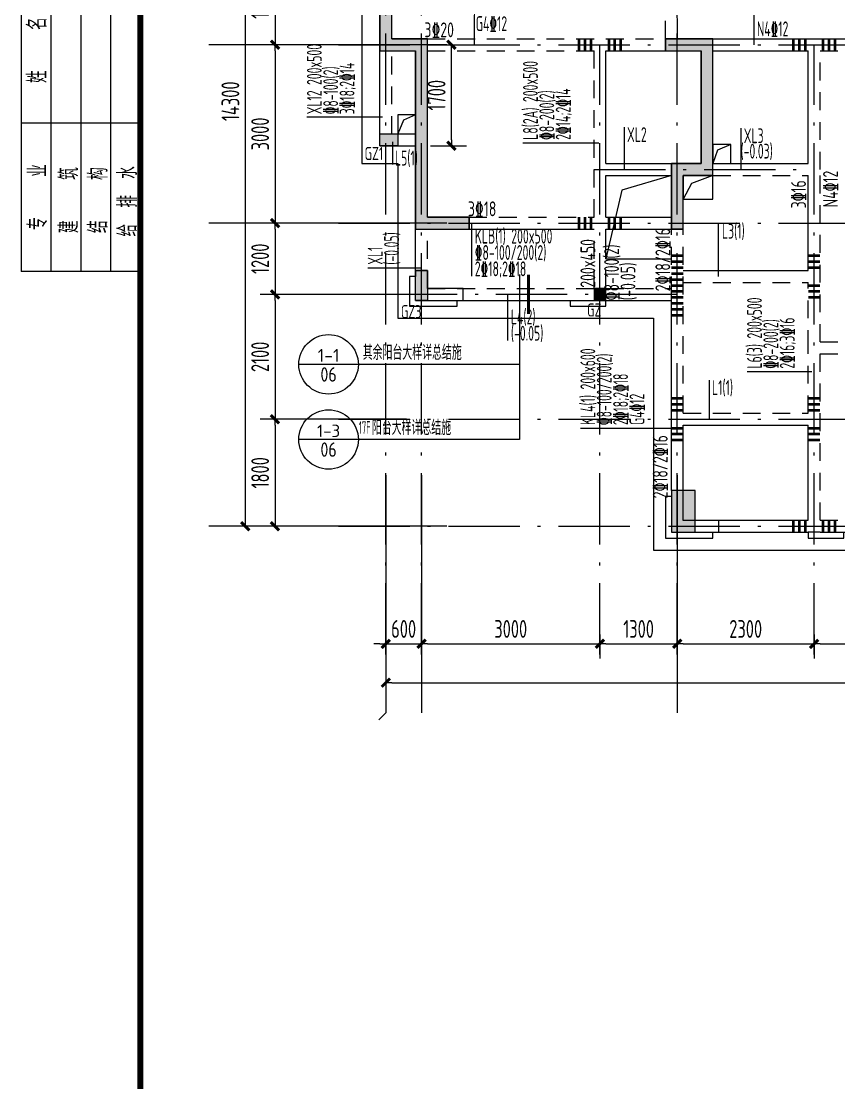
# Model space of a CAD drawing. Extents: x 580289 to 1106878, y -144605 to 78052.
# Drawn here: x 1023278 to 1037020, y -33895 to -16038 of the extents above; entities that cross this region are included whole.
import ezdxf
from ezdxf.enums import TextEntityAlignment as Align

# ---------------------------------------------------------------- set-up
doc = ezdxf.new("R2010")
doc.units = 0
doc.header["$LTSCALE"] = 100
doc.linetypes.add('2', pattern=[18.5, 12, -3, 0.5, -3])
doc.linetypes.add('3', pattern=[5, 3, -2])
doc.layers.get('0').update_dxf_attribs({"linetype": 'CONTINUOUS'})
doc.layers.get('Defpoints').update_dxf_attribs({"linetype": 'CONTINUOUS'})
for name, color, linetype in [('AXIS', 3, 'CONTINUOUS'), ('COLU', 7, 'CONTINUOUS'), ('DIM', 3, 'CONTINUOUS'), ('HATCH', 254, 'CONTINUOUS'), ('jiangcha', 5, 'CONTINUOUS'), ('T图框', 7, 'CONTINUOUS'), ('xj', 6, 'CONTINUOUS'), ('图框', 254, 'CONTINUOUS'), ('垂直标注', 2, 'CONTINUOUS'), ('构造柱', 7, 'CONTINUOUS'), ('梁', 4, 'CONTINUOUS'), ('梁原位标注', 7, 'CONTINUOUS'), ('梁虚线', 134, '3'), ('次梁箍筋', 1, 'CONTINUOUS'), ('水平标注', 2, 'CONTINUOUS'), ('洞口边线', 7, 'CONTINUOUS'), ('管道井', 3, 'CONTINUOUS'), ('网格', 253, '2')]:
    doc.layers.add(name, color=color, linetype=linetype)
doc.layers.add('DIM_IDEN', color=1, linetype='CONTINUOUS', lineweight=18)
doc.styles.add('_TCH_LABEL', font='tssdeng.shx', dxfattribs={"width": 0.7, "bigfont": 'tssdchn.shx'})
doc.styles.add('DX', font='tssdeng.shx', dxfattribs={"width": 0.7, "bigfont": 'tssdchn.shx'})
doc.styles.get("Standard").update_dxf_attribs({"font": 'tssdeng.shx', "width": 0.7, "bigfont": 'tssdchn.shx'})
doc.styles.add('TSSD_Dimension', font='Tssdeng.shx', dxfattribs={"width": 0.7, "bigfont": 'tssdchn.shx'})
doc.dimstyles.new('TSSD_100_100$0', dxfattribs={"dimtxt": 300, "dimasz": 100, "dimexe": 250, "dimexo": 250, "dimgap": 100, "dimtad": 1, "dimdec": 0, "dimzin": 0, "dimdsep": 46, "dimtxsty": 'TSSD_Dimension', "dimblk": '_TSDBK', "dimblk1": '_TSDBK', "dimblk2": '_TSDBK', "dimsah": 1, "dimcen": 0, "dimclrt": 7, "dimadec": 0, "dimazin": 0, "dimtfac": 1, "dimtdec": 0, "dimtix": 1, "dimtmove": 2, "dimatfit": 3, "dimldrblk": '_TSDBK', "dimfxl": 1, "dimtolj": 1, "dimtzin": 0, "dimarcsym": 0})

# ---------------------------------------------------------------- blocks, each defined once
blk = doc.blocks.new('A$C72C84CBD')
at = {"layer": '图框', "color": 0}
for p, q in [((500, 58400), (500, 43400)), ((1000, 58400), (1000, 43400)), ((1500, 58400), (1500, 43400)), ((2000, 58400), (2000, 43400)), ((2500, 45900), (500, 45900)), ((2500, 43400), (500, 43400))]:
    blk.add_line(p, q, dxfattribs=at)
at = {"layer": '图框', "color": 0, "const_width": 100}
blk.add_lwpolyline([(2500, 1000), (83100, 1000), (83100, 58400), (2500, 58400)], close=True, dxfattribs=at)
at = {"layer": '图框', "color": 0, "style": 'DX', "width": 0.7}
for s, p in [('姓     名', (752, 47126)), ('专     业', (762, 44655)), ('建     筑', (1283, 44602, 2200)), ('结     构', (1774, 44602, 2200)), ('给  排  水', (2271, 44582, 2200))]:
    blk.add_text(s, height=320, rotation=90, dxfattribs=at).set_placement(p, align=Align.MIDDLE)
blk = doc.blocks.new('图框')
at = {"layer": 'T图框', "color": 4}
blk.add_blockref('A$C72C84CBD', (602717, 102744), dxfattribs=at)
blk = doc.blocks.new('_TSDBK')
blk.add_line((-1, 0), (0, 0))
at = {"const_width": 0.5}
blk.add_lwpolyline([(-0.7, -0.7), (0.7, 0.7)], dxfattribs=at)
blk = doc.blocks.new('*D1943')
at = {"layer": 'Defpoints', "color": 0}
for p in [(-26562, 1500), (-26562, 100), (-26562, 100)]:
    blk.add_point(p, dxfattribs=at)
at = {"layer": 'DIM', "color": 0, "lineweight": -2}
for p, q in [((-26312, 1500), (-26312, 1500)), ((-26562, 1400), (-26562, 200)), ((-26312, 100), (-26312, 100))]:
    blk.add_line(p, q, dxfattribs=at)
at = {"layer": 'DIM', "color": 0, "lineweight": -2, "xscale": 100, "yscale": 100, "zscale": 100}
for p, rotation in [((-26562, 1500), 90), ((-26562, 100), 270)]:
    blk.add_blockref('_TSDBK', p, dxfattribs=dict(at, rotation=rotation))
at = {"layer": 'DIM', "color": 7, "insert": (-26812, 800), "char_height": 300, "attachment_point": 5, "rotation": 90, "style": 'TSSD_Dimension'}
blk.add_mtext('\\A1;1400', dxfattribs=at)
blk = doc.blocks.new('*D1944')
at = {"layer": 'Defpoints', "color": 0}
for p in [(-26562, 100), (-26562, -2900), (-26562, -2900)]:
    blk.add_point(p, dxfattribs=at)
at = {"layer": 'DIM', "color": 0, "lineweight": -2}
for p, q in [((-26562, 0), (-26562, -2800)), ((-26312, 100), (-26312, 100)), ((-26312, -2900), (-26312, -2900))]:
    blk.add_line(p, q, dxfattribs=at)
at = {"layer": 'DIM', "color": 0, "lineweight": -2, "xscale": 100, "yscale": 100, "zscale": 100}
for p, rotation in [((-26562, 100), 90), ((-26562, -2900), 270)]:
    blk.add_blockref('_TSDBK', p, dxfattribs=dict(at, rotation=rotation))
at = {"layer": 'DIM', "color": 7, "insert": (-26812, -1400), "char_height": 300, "attachment_point": 5, "rotation": 90, "style": 'TSSD_Dimension'}
blk.add_mtext('\\A1;3000', dxfattribs=at)
blk = doc.blocks.new('*D1945')
at = {"layer": 'Defpoints', "color": 0}
for p in [(-25498, -6200), (-26562, -8000), (-25498, -8000)]:
    blk.add_point(p, dxfattribs=at)
at = {"layer": 'DIM', "color": 0, "lineweight": -2}
for p, q in [((-25748, -6200), (-26812, -6200)), ((-26562, -6300), (-26562, -7900)), ((-25748, -8000), (-26812, -8000))]:
    blk.add_line(p, q, dxfattribs=at)
at = {"layer": 'DIM', "color": 0, "lineweight": -2, "xscale": 100, "yscale": 100, "zscale": 100}
for p, rotation in [((-26562, -6200), 90), ((-26562, -8000), 270)]:
    blk.add_blockref('_TSDBK', p, dxfattribs=dict(at, rotation=rotation))
at = {"layer": 'DIM', "color": 7, "insert": (-26812, -7100), "char_height": 300, "attachment_point": 5, "rotation": 90, "style": 'TSSD_Dimension'}
blk.add_mtext('\\A1;1800', dxfattribs=at)
blk = doc.blocks.new('*D1946')
at = {"layer": 'Defpoints', "color": 0}
for p in [(-27062, 6300), (-27062, -8000), (-27062, -8000)]:
    blk.add_point(p, dxfattribs=at)
at = {"layer": 'DIM', "color": 0, "lineweight": -2}
for p, q in [((-27312, 6300), (-27312, 6300)), ((-27062, 6200), (-27062, -7900))]:
    blk.add_line(p, q, dxfattribs=at)
at = {"layer": 'DIM', "color": 0, "lineweight": -2, "xscale": 100, "yscale": 100, "zscale": 100}
for p, rotation in [((-27062, 6300), 90), ((-27062, -8000), 270)]:
    blk.add_blockref('_TSDBK', p, dxfattribs=dict(at, rotation=rotation))
at = {"layer": 'DIM', "color": 7, "insert": (-27312, -850), "char_height": 300, "attachment_point": 5, "rotation": 90, "style": 'TSSD_Dimension'}
blk.add_mtext('\\A1;14300', dxfattribs=at)
blk = doc.blocks.new('*D1947')
at = {"layer": 'Defpoints', "color": 0}
for p in [(-24700, -9569), (-24100, -9569), (-24100, -9977)]:
    blk.add_point(p, dxfattribs=at)
at = {"layer": 'DIM', "color": 0, "lineweight": -2}
for p, q in [((-24700, -9819), (-24700, -10227)), ((-24100, -9819), (-24100, -10227)), ((-24800, -9977), (-24900, -9977)), ((-24700, -9977), (-24100, -9977)), ((-24000, -9977), (-23900, -9977))]:
    blk.add_line(p, q, dxfattribs=at)
at = {"layer": 'DIM', "color": 0, "lineweight": -2, "xscale": 100, "yscale": 100, "zscale": 100}
blk.add_blockref('_TSDBK', (-24700, -9977), dxfattribs=at)
at = {"layer": 'DIM', "color": 0, "lineweight": -2, "xscale": 100, "yscale": 100, "zscale": 100, "rotation": 180}
blk.add_blockref('_TSDBK', (-24100, -9977), dxfattribs=at)
at = {"layer": 'DIM', "color": 7, "insert": (-24400, -9727), "char_height": 300, "attachment_point": 5, "style": 'TSSD_Dimension'}
blk.add_mtext('\\A1;600', dxfattribs=at)
blk = doc.blocks.new('*D1948')
at = {"layer": 'Defpoints', "color": 0}
for p in [(-24100, -9569), (-21100, -9569), (-21100, -9977)]:
    blk.add_point(p, dxfattribs=at)
at = {"layer": 'DIM', "color": 0, "lineweight": -2}
for p, q in [((-24100, -9819), (-24100, -10227)), ((-21100, -9819), (-21100, -10227)), ((-24000, -9977), (-21200, -9977))]:
    blk.add_line(p, q, dxfattribs=at)
at = {"layer": 'DIM', "color": 0, "lineweight": -2, "xscale": 100, "yscale": 100, "zscale": 100, "rotation": 180}
blk.add_blockref('_TSDBK', (-24100, -9977), dxfattribs=at)
at = {"layer": 'DIM', "color": 0, "lineweight": -2, "xscale": 100, "yscale": 100, "zscale": 100}
blk.add_blockref('_TSDBK', (-21100, -9977), dxfattribs=at)
at = {"layer": 'DIM', "color": 7, "insert": (-22600, -9727), "char_height": 300, "attachment_point": 5, "style": 'TSSD_Dimension'}
blk.add_mtext('\\A1;3000', dxfattribs=at)
blk = doc.blocks.new('*D1949')
at = {"layer": 'Defpoints', "color": 0}
for p in [(-21100, -9569), (-19800, -9569), (-19800, -9977)]:
    blk.add_point(p, dxfattribs=at)
at = {"layer": 'DIM', "color": 0, "lineweight": -2}
for p, q in [((-21100, -9819), (-21100, -10227)), ((-19800, -9819), (-19800, -10227)), ((-21000, -9977), (-19900, -9977))]:
    blk.add_line(p, q, dxfattribs=at)
at = {"layer": 'DIM', "color": 0, "lineweight": -2, "xscale": 100, "yscale": 100, "zscale": 100, "rotation": 180}
blk.add_blockref('_TSDBK', (-21100, -9977), dxfattribs=at)
at = {"layer": 'DIM', "color": 0, "lineweight": -2, "xscale": 100, "yscale": 100, "zscale": 100}
blk.add_blockref('_TSDBK', (-19800, -9977), dxfattribs=at)
at = {"layer": 'DIM', "color": 7, "insert": (-20450, -9727), "char_height": 300, "attachment_point": 5, "style": 'TSSD_Dimension'}
blk.add_mtext('\\A1;1300', dxfattribs=at)
blk = doc.blocks.new('*D1950')
at = {"layer": 'Defpoints', "color": 0}
for p in [(-19800, -9569), (-17500, -9569), (-17500, -9977)]:
    blk.add_point(p, dxfattribs=at)
at = {"layer": 'DIM', "color": 0, "lineweight": -2}
for p, q in [((-19800, -9819), (-19800, -10227)), ((-17500, -9819), (-17500, -10227)), ((-19700, -9977), (-17600, -9977))]:
    blk.add_line(p, q, dxfattribs=at)
at = {"layer": 'DIM', "color": 0, "lineweight": -2, "xscale": 100, "yscale": 100, "zscale": 100, "rotation": 180}
blk.add_blockref('_TSDBK', (-19800, -9977), dxfattribs=at)
at = {"layer": 'DIM', "color": 0, "lineweight": -2, "xscale": 100, "yscale": 100, "zscale": 100}
blk.add_blockref('_TSDBK', (-17500, -9977), dxfattribs=at)
at = {"layer": 'DIM', "color": 7, "insert": (-18650, -9727), "char_height": 300, "attachment_point": 5, "style": 'TSSD_Dimension'}
blk.add_mtext('\\A1;2300', dxfattribs=at)
blk = doc.blocks.new('*D1951')
at = {"layer": 'Defpoints', "color": 0}
for p in [(-17500, -9569), (-14500, -9569), (-14500, -9977)]:
    blk.add_point(p, dxfattribs=at)
at = {"layer": 'DIM', "color": 0, "lineweight": -2}
for p, q in [((-17500, -9819), (-17500, -10227)), ((-14500, -9819), (-14500, -10227)), ((-17400, -9977), (-14600, -9977))]:
    blk.add_line(p, q, dxfattribs=at)
at = {"layer": 'DIM', "color": 0, "lineweight": -2, "xscale": 100, "yscale": 100, "zscale": 100, "rotation": 180}
blk.add_blockref('_TSDBK', (-17500, -9977), dxfattribs=at)
at = {"layer": 'DIM', "color": 0, "lineweight": -2, "xscale": 100, "yscale": 100, "zscale": 100}
blk.add_blockref('_TSDBK', (-14500, -9977), dxfattribs=at)
at = {"layer": 'DIM', "color": 7, "insert": (-16000, -9727), "char_height": 300, "attachment_point": 5, "style": 'TSSD_Dimension'}
blk.add_mtext('\\A1;3000', dxfattribs=at)
blk = doc.blocks.new('*D1969')
at = {"layer": 'Defpoints', "color": 0}
for p in [(24500, -10356), (-24700, -10476), (24500, -10631)]:
    blk.add_point(p, dxfattribs=at)
at = {"layer": 'DIM', "color": 0, "lineweight": -2}
for p, q in [((-24600, -10631), (24400, -10631)), ((24500, -10606), (24500, -10881)), ((-24700, -10726), (-24700, -10881))]:
    blk.add_line(p, q, dxfattribs=at)
at = {"layer": 'DIM', "color": 0, "lineweight": -2, "xscale": 100, "yscale": 100, "zscale": 100, "rotation": 180}
blk.add_blockref('_TSDBK', (-24700, -10631), dxfattribs=at)
at = {"layer": 'DIM', "color": 0, "lineweight": -2, "xscale": 100, "yscale": 100, "zscale": 100}
blk.add_blockref('_TSDBK', (24500, -10631), dxfattribs=at)
at = {"layer": 'DIM', "color": 7, "insert": (-100, -10381), "char_height": 300, "attachment_point": 5, "style": 'TSSD_Dimension'}
blk.add_mtext('\\A1;49200', dxfattribs=at)
blk = doc.blocks.new('*D1979')
at = {"layer": 'Defpoints', "color": 0}
for p in [(-24200, -2900), (-26562, -4100), (-24200, -4100)]:
    blk.add_point(p, dxfattribs=at)
at = {"layer": 'DIM', "color": 0, "lineweight": -2}
for p, q in [((-24450, -2900), (-26812, -2900)), ((-26562, -3000), (-26562, -4000)), ((-24450, -4100), (-26812, -4100))]:
    blk.add_line(p, q, dxfattribs=at)
at = {"layer": 'DIM', "color": 0, "lineweight": -2, "xscale": 100, "yscale": 100, "zscale": 100}
for p, rotation in [((-26562, -2900), 90), ((-26562, -4100), 270)]:
    blk.add_blockref('_TSDBK', p, dxfattribs=dict(at, rotation=rotation))
at = {"layer": 'DIM', "color": 7, "insert": (-26812, -3500), "char_height": 300, "attachment_point": 5, "rotation": 90, "style": 'TSSD_Dimension'}
blk.add_mtext('\\A1;1200', dxfattribs=at)
blk = doc.blocks.new('*D1980')
at = {"layer": 'Defpoints', "color": 0}
for p in [(-24200, -4100), (-26562, -6200), (-24100, -6200)]:
    blk.add_point(p, dxfattribs=at)
at = {"layer": 'DIM', "color": 0, "lineweight": -2}
for p, q in [((-24450, -4100), (-26812, -4100)), ((-26562, -4200), (-26562, -6100)), ((-24350, -6200), (-26812, -6200))]:
    blk.add_line(p, q, dxfattribs=at)
at = {"layer": 'DIM', "color": 0, "lineweight": -2, "xscale": 100, "yscale": 100, "zscale": 100}
for p, rotation in [((-26562, -4100), 90), ((-26562, -6200), 270)]:
    blk.add_blockref('_TSDBK', p, dxfattribs=dict(at, rotation=rotation))
at = {"layer": 'DIM', "color": 7, "insert": (-26812, -5150), "char_height": 300, "attachment_point": 5, "rotation": 90, "style": 'TSSD_Dimension'}
blk.add_mtext('\\A1;2100', dxfattribs=at)
blk = doc.blocks.new('*D1086')
at = {"layer": 'Defpoints', "color": 0}
for p in [(1029871, -16434), (1030510, -16434), (1029906, -18133)]:
    blk.add_point(p, dxfattribs=at)
at = {"layer": 'DIM', "color": 0, "lineweight": -2}
for p, q in [((1030121, -16434), (1030760, -16434)), ((1030510, -18033), (1030510, -16534)), ((1030156, -18133), (1030760, -18133))]:
    blk.add_line(p, q, dxfattribs=at)
at = {"layer": 'DIM', "color": 0, "lineweight": -2, "xscale": 100, "yscale": 100, "zscale": 100}
for p, rotation in [((1030510, -16434), 90), ((1030510, -18133), 270)]:
    blk.add_blockref('_TSDBK', p, dxfattribs=dict(at, rotation=rotation))
at = {"layer": 'DIM', "color": 7, "insert": (1030260, -17283), "char_height": 300, "attachment_point": 5, "rotation": 90, "style": 'TSSD_Dimension'}
blk.add_mtext('\\A1;1700', dxfattribs=at)
blk = doc.blocks.new('biaozhun')
at = {"layer": 'HATCH'}
h = blk.add_hatch(color=256, dxfattribs=at)
h.paths.add_polyline_path([(-19500, -8100), (-19500, -7400), (-19900, -7400), (-19900, -8100)])
h.paths.add_polyline_path([(-24000, 3000), (-24000, 3450), (-24800, 3450), (-24800, 3000)])
h.paths.add_polyline_path([(-20500, 5400), (-20500, 5600), (-20000, 5600), (-20000, 6400), (-19200, 6400), (-19200, 6200), (-19800, 6200), (-19800, 5400)])
h.paths.add_polyline_path([(-24000, 4700), (-24200, 4700), (-24200, 5600), (-22500, 5600), (-22500, 5400), (-24000, 5400)])
h.paths.add_polyline_path([(-19700, -3000), (-19900, -3000), (-19900, -1900), (-19400, -1900), (-19400, 0), (-19999.3, 0), (-19999.3, 200), (-19200, 200), (-19200, -2100), (-19700, -2100)])
h.paths.add_polyline_path([(-24200, -3000), (-24200, 0), (-24800, 0), (-24800, 900), (-24600, 900), (-24600, 200), (-24000, 200), (-24000, -2800), (-23300, -2800), (-23300, -3000)])
h.paths.add_polyline_path([(-20000, 3200), (-19800, 3200), (-19800, 1600), (-19100, 1600), (-19100, 1400), (-20000, 1400)])
edge = h.paths.add_edge_path()
edge.add_line((-18000, 6200), (-18000, 6400))
edge.add_line((-18000, 6400), (-17200, 6400))
edge.add_line((-18000, 6200), (-17400, 6200))
h = blk.add_hatch(color=256, dxfattribs=at)
h.paths.add_polyline_path([(19300, -8100), (19300, -7400), (19700, -7400), (19700, -8100)])
h.paths.add_polyline_path([(23800, 3000), (23800, 3450), (24600, 3450), (24600, 3000)])
h.paths.add_polyline_path([(-1550, 200), (-1550, 0), (-1450, 0), (-200, 0), (-200, -2300), (0, -2300), (0, 0), (1350, 0), (1350, 200)])
h.paths.add_polyline_path([(20300, 5400), (20300, 5600), (19800, 5600), (19800, 6400), (19000, 6400), (19000, 6200), (19600, 6200), (19600, 5400)])
h.paths.add_polyline_path([(23800, 4700), (24000, 4700), (24000, 5600), (22300, 5600), (22300, 5400), (23800, 5400)])
h.paths.add_polyline_path([(19500, -3000), (19700, -3000), (19700, -1900), (19200, -1900), (19200, 0), (19799.3, 0), (19799.3, 200), (19000, 200), (19000, -2100), (19500, -2100)])
h.paths.add_polyline_path([(24000, -3000), (24000, 0), (24600, 0), (24600, 900), (24400, 900), (24400, 200), (23800, 200), (23800, -2800), (23100, -2800), (23100, -3000)])
h.paths.add_polyline_path([(19800, 3200), (19600, 3200), (19600, 1600), (18900, 1600), (18900, 1400), (19800, 1400)])
h.paths.add_polyline_path([(14200, -2300), (14400, -2300), (14400, 0), (14900, 0), (14900, 200), (14200, 200), (13700, 200), (13700, 0), (14200, 0)])
h.paths.add_polyline_path([(17800, 6200), (17800, 6400), (17000, 6400), (17000, 4500), (16600, 4500), (16600, 4300), (17200, 4300), (17200, 6200)])
h.paths.add_polyline_path([(14400, 1600), (14400, 4300), (15300, 4300), (15300, 4500), (14200, 4500), (14200, 1400), (15300, 1400), (15300, 1600)])
h.paths.add_polyline_path([(10000, -8100), (10000, -7900), (9600, -7900), (9600, -4900), (9400, -4900), (9400, -7900), (9000, -7900), (9000, -8100), (9600, -8100)])
h.paths.add_polyline_path([(10100, 0), (10100, 200), (9400, 200), (8900, 200), (8900, 0), (9400, 0), (9400, -2300), (9600, -2300), (9600, 0)])
h.paths.add_polyline_path([(4600, -2300), (4800, -2300), (4800, 0), (5300, 0), (5300, 200), (4600, 200), (4100, 200), (4100, 0), (4600, 0)])
h.paths.add_polyline_path([(1250, 200), (-200, 200), (-1450, 200), (0, 200)], flags=0)
h.paths.add_polyline_path([(-200, -2300), (0, -2300)], flags=17)
h.paths.add_polyline_path([(-1450, 0), (-200, 0)], flags=0)
h.paths.add_polyline_path([(-200, -2300), (-200, 0)], flags=17)
h.paths.add_polyline_path([(0, -2300), (0, 0)], flags=17)
h.paths.add_polyline_path([(1250, 0), (0, 0)], flags=0)
h.paths.add_polyline_path([(-4800, -2300), (-5000, -2300), (-5000, 0), (-5500, 0), (-5500, 200), (-4800, 200), (-4300, 200), (-4300, 0), (-4800, 0)])
h.paths.add_polyline_path([(-14400, -2300), (-14600, -2300), (-14600, 0), (-15100, 0), (-15100, 200), (-14400, 200), (-13900, 200), (-13900, 0), (-14400, 0)])
h.paths.add_polyline_path([(-10300, 0), (-10300, 200), (-9600, 200), (-9100, 200), (-9100, 0), (-9600, 0), (-9600, -2300), (-9800, -2300), (-9800, 0)])
h.paths.add_polyline_path([(-10200, -8100), (-10200, -7900), (-9800, -7900), (-9800, -4900), (-9600, -4900), (-9600, -7900), (-9200, -7900), (-9200, -8100), (-9800, -8100)])
h.paths.add_polyline_path([(-18000, 6200), (-18000, 6400), (-17200, 6400), (-17200, 4500), (-16800, 4500), (-16800, 4300), (-17400, 4300), (-17400, 6200)])
h.paths.add_polyline_path([(-14600, 1600), (-14600, 4300), (-15500, 4300), (-15500, 4500), (-14400, 4500), (-14400, 1400), (-15500, 1400), (-15500, 1600)])
edge = h.paths.add_edge_path(flags=16)
edge.add_line((1350, 0), (1350, 200))
edge.add_line((-1550, 200), (-1550, 0))
at = {"layer": 'AXIS'}
for p, q in [((-23674.2, 100), (-27674.2, 100)), ((-23674.2, -2900), (-27674.2, -2900)), ((-24700, -7138.2), (-24700, -11138.2)), ((-24100, -7138.2), (-24100, -11138.2)), ((-19800, -7138.2), (-19800, -11138.2)), ((-23674.2, -8000), (-27674.2, -8000)), ((-24817.2, -11255.4), (-24700, -11138.2))]:
    blk.add_line(p, q, dxfattribs=at)
at = {"layer": 'COLU'}
for points in [[(-24800, 0), (-24800, 900)], [(-24800, 900), (-24800, 0), (-24200, 0), (-24200, -3000), (-23300, -3000), (-23300, -2800), (-24000, -2800), (-24000, 200), (-24600, 200), (-24600, 900), (-24800, 900)], [(-24600, 200), (-24600, 900)], [(-24600, 200), (-24000, 200)], [(-24000, -2800), (-24000, 200)], [(-19999.3, 200), (-19200, 200)], [(-19999.3, 0), (-19999.3, 200)], [(-19999.3, 200), (-19999.3, 0), (-19400, 0), (-19400, -1900), (-19900, -1900), (-19900, -3000), (-19700, -3000), (-19700, -2100), (-19200, -2100), (-19200, 200), (-19999.3, 200)], [(-19200, -2100), (-19200, 200)], [(-24800, 0), (-24200, 0)], [(-24200, -3000), (-24200, 0)], [(-19999.3, 0), (-19400, 0)], [(-19400, -1900), (-19400, 0)], [(-19900, -1900), (-19400, -1900)], [(-19900, -3000), (-19900, -1900)], [(-19700, -2100), (-19200, -2100)], [(-19700, -3000), (-19700, -2100)], [(-24000, -2800), (-23300, -2800)], [(-23300, -2800), (-23300, -3000)], [(-24200, -3000), (-23300, -3000)], [(-19700, -3000), (-19900, -3000)], [(-19900, -7400), (-19900, -8100), (-19500, -8100), (-19500, -7400), (-19900, -7400)]]:
    blk.add_lwpolyline(points, dxfattribs=at)
blk.add_lwpolyline([(-19500, -8100), (-19500, -7400), (-19900, -7400), (-19900, -8100)], close=True, dxfattribs=at)
at = {"layer": '梁'}
for p, q in [((-19799.3, 200), (-19799.9, 1400)), ((-19200, 200), (-17500, 200)), ((-17500, 200), (-15100, 200)), ((-24800, -1600), (-24800, 0)), ((-21000, -1900), (-21000, 0)), ((-21000, 0), (-19999.3, 0)), ((-19200, 0), (-17600, 0)), ((-17600, -1900), (-17600, 0)), ((-24800, -1600), (-24200, -1600)), ((-21000, -1900), (-19900, -1900)), ((-19200, -1900), (-17600, -1900)), ((-21000, -2100), (-19900, -2100)), ((-21000, -2800), (-21000, -2100)), ((-17600, -3700), (-17600, -2100)), ((-21000, -2800), (-19900, -2800)), ((-24200, -4200), (-24200, -3000)), ((-23300, -3000), (-21200, -3000)), ((-21000, -3500), (-21000, -3000)), ((-21000, -3000), (-19900, -3000)), ((-21000, -3500), (-19900, -3500)), ((-19700, -3700), (-17600, -3700)), ((-19900, -7400), (-19900, -4100)), ((-24200, -4200), (-21100, -4200)), ((-21100, -4200), (-19900, -4200)), ((-19700, -6300), (-17600, -6300)), ((-19700, -7400), (-19700, -6300)), ((-17600, -7900), (-17600, -6300)), ((-19500, -7900), (-17600, -7900)), ((-19500, -8100), (-17600, -8100)), ((-17400, -8100), (-17600, -8100)), ((-17400, -8100), (-15250, -8100))]:
    blk.add_line(p, q, dxfattribs=at)
at = {"layer": '梁虚线'}
for p, q in [((-19999.3, 200), (-19999.9, 1400)), ((-24000, 200), (-19999.3, 200)), ((-24600, -1400), (-24600, 0)), ((-24000, 0), (-21200, 0)), ((-21200, -2800), (-21200, 0)), ((-17400, 0), (-15100, 0)), ((-17400, -2000), (-17400, 0)), ((-24600, -1400), (-24200, -1400)), ((-19200, -2100), (-17600, -2100)), ((-17400, -4900), (-17400, -2000)), ((-23300, -2800), (-21200, -2800)), ((-24000, -4000), (-24000, -3000)), ((-21200, -4000), (-21200, -3000)), ((-19900, -4100), (-19900, -3000)), ((-19700, -4100), (-19700, -3000)), ((-21000, -4000), (-21000, -3500)), ((-19700, -3900), (-17600, -3900)), ((-17600, -5000), (-17600, -3900)), ((-24000, -4000), (-21200, -4000)), ((-21000, -4000), (-19900, -4000)), ((-19700, -6100), (-19700, -4100)), ((-17400, -4900), (-14600, -4900)), ((-17600, -6100), (-17600, -5000)), ((-17400, -5100), (-14600, -5100)), ((-17400, -7900), (-17400, -5100)), ((-19700, -6100), (-17600, -6100)), ((-17400, -7900), (-15100, -7900))]:
    blk.add_line(p, q, dxfattribs=at)
at = {"layer": '次梁箍筋', "const_width": 44.9}
for points in [[(-21450, 200), (-21450, 0)], [(-21350, 200), (-21350, 0)], [(-21250, 200), (-21250, 0)], [(-20950, 200), (-20950, 0)], [(-20850, 200), (-20850, 0)], [(-20750, 200), (-20750, 0)], [(-17850, 200), (-17850, 0)], [(-17750, 200), (-17750, 0)], [(-17650, 200), (-17650, 0)], [(-17350, 200), (-17350, 0)], [(-17250, 200), (-17250, 0)], [(-17150, 200), (-17150, 0)], [(-21450, -2800), (-21450, -3000)], [(-21350, -2800), (-21350, -3000)], [(-21250, -2800), (-21250, -3000)], [(-20950, -2800), (-20950, -3000)], [(-20850, -2800), (-20850, -3000)], [(-20750, -2800), (-20750, -3000)], [(-19900, -3450), (-19700, -3450)], [(-19900, -3550), (-19700, -3550)], [(-17600, -3450), (-17400, -3450)], [(-17600, -3550), (-17400, -3550)], [(-19900, -3650), (-19700, -3650)], [(-19900, -3750), (-19700, -3750)], [(-17600, -3650), (-17400, -3650)], [(-19900, -3850), (-19700, -3850)], [(-19900, -3950), (-19700, -3950)], [(-19900, -3950), (-19700, -3950)], [(-17600, -3950), (-17400, -3950)], [(-19900, -4050), (-19700, -4050)], [(-17600, -4050), (-17400, -4050)], [(-19900, -4150), (-19700, -4150)], [(-19900, -4250), (-19700, -4250)], [(-17600, -4150), (-17400, -4150)], [(-19900, -4350), (-19700, -4350)], [(-19900, -4450), (-19700, -4450)], [(-19900, -5850), (-19700, -5850)], [(-17600, -5850), (-17400, -5850)], [(-19900, -5950), (-19700, -5950)], [(-19900, -6050), (-19700, -6050)], [(-17600, -5950), (-17400, -5950)], [(-17600, -6050), (-17400, -6050)], [(-19900, -6350), (-19700, -6350)], [(-19900, -6450), (-19700, -6450)], [(-17600, -6350), (-17400, -6350)], [(-17600, -6450), (-17400, -6450)], [(-19900, -6550), (-19700, -6550)], [(-17600, -6550), (-17400, -6550)], [(-17850, -7900), (-17850, -8100)], [(-17750, -7900), (-17750, -8100)], [(-17650, -7900), (-17650, -8100)], [(-17350, -7900), (-17350, -8100)], [(-17250, -7900), (-17250, -8100)], [(-17150, -7900), (-17150, -8100)]]:
    blk.add_lwpolyline(points, dxfattribs=at)
at = {"layer": '洞口边线'}
blk.add_lwpolyline([(-19900, -2100), (-20734.3, -2346.6), (-21000, -3500)], dxfattribs=at)
at = {"layer": '网格'}
for p, q in [((-24700, -10158), (-24700, 8494.5)), ((-24100, -10158), (-24100, 8494.5)), ((-19800, -10158), (-19800, 1401.3)), ((-25497.6, 100), (25297.6, 100)), ((-21100, -10158), (-21100, 100)), ((-17500, -10158), (-17500, 100)), ((-21200, -2000), (-17500, -2000)), ((-25497.6, -2900), (25297.6, -2900)), ((-19800, -4099.7), (-25797.6, -4099.7)), ((-25497.6, -6200), (25297.6, -6200)), ((-25497.6, -8000), (25297.6, -8000))]:
    blk.add_line(p, q, dxfattribs=at)
at = {"layer": 'DIM'}
for base, p1, p2, picture, middle in [((-27062.2, -8000), (-27062.2, 6300), (-27062.2, -8000), '*D1946', (-27312.2, -850)), ((-26562.1, 100), (-26562.1, 1500), (-26562.1, 100), '*D1943', (-26812.1, 800)), ((-26562.1, -2900), (-26562.1, 100), (-26562.1, -2900), '*D1944', (-26812.1, -1400)), ((-26562.1, -4099.7), (-24200, -2900), (-24200, -4099.7), '*D1979', (-26812.1, -3499.8)), ((-26562.1, -6200), (-24200, -4099.7), (-24100, -6200), '*D1980', (-26812.1, -5149.8)), ((-26562.1, -8000), (-25497.6, -6200), (-25497.6, -8000), '*D1945', (-26812.1, -7100))]:
    dim = blk.add_linear_dim(base=base, p1=p1, p2=p2, angle=90, dimstyle='TSSD_100_100$0', dxfattribs=at)
    dim.commit()
    dim.dimension.update_dxf_attribs({"geometry": picture, "text_midpoint": middle})
for base, p1, p2, picture, middle in [((-24100, -9976.8), (-24700, -9569), (-24100, -9569), '*D1947', (-24400, -9726.8)), ((-21100, -9976.8), (-24100, -9569), (-21100, -9569), '*D1948', (-22600, -9726.8)), ((-19800, -9976.8), (-21100, -9569), (-19800, -9569), '*D1949', (-20450, -9726.8)), ((-17500, -9976.8), (-19800, -9569), (-17500, -9569), '*D1950', (-18650, -9726.8)), ((-14500, -9976.8), (-17500, -9569), (-14500, -9569), '*D1951', (-16000, -9726.8)), ((24500, -10631.2), (-24700, -10475.6), (24500, -10356.2), '*D1969', (-100, -10381.2))]:
    dim = blk.add_linear_dim(base=base, p1=p1, p2=p2, dimstyle='TSSD_100_100$0', dxfattribs=at)
    dim.commit()
    dim.dimension.update_dxf_attribs({"geometry": picture, "text_midpoint": middle})

msp = doc.modelspace()

# ---------------------------------------------------------------- hatches: boundary and pattern name
at = {"layer": 'HATCH'}
for points in [[(1029606.1, -18134.1), (1029606.1, -17932.8), (1029306.1, -17932.8), (1029306.1, -18134.1)], [(1033106.1, -20534.2), (1032906.1, -20534.2), (1032906.1, -20734.2), (1033106.1, -20734.2)]]:
    msp.add_hatch(color=256, dxfattribs=at).paths.add_polyline_path(points)
h = msp.add_hatch(color=256, dxfattribs=at)
h.paths.add_polyline_path([(1030006.1, -20632.8), (1030106.1, -20632.8), (1030106.1, -20334.2), (1030106.1, -20334.2), (1030106.1, -20234.2), (1030006.1, -20234.2)])
h.paths.add_polyline_path([(1030006.1, -20234.2), (1029906.1, -20234.2), (1029906.1, -20534.2), (1029906.1, -20534.2), (1029906.1, -20632.8), (1030006.1, -20632.8)])
h.paths.add_polyline_path([(1029906.1, -20632.8), (1029906.1, -20734.1), (1030006.1, -20734.1), (1030006.1, -20632.8)])
h.paths.add_polyline_path([(1030006.1, -20632.8), (1030006.1, -20734.1), (1030106.1, -20734.1), (1030106.1, -20632.8)])

# ---------------------------------------------------------------- linework, layer by layer
at = {"layer": 'DIM_IDEN', "color": 3}
for p, q in [((1031656.1, -20300.4), (1031656.1, -21810.6)), ((1031656.1, -20300.4), (1031656.1, -22863)), ((1031656.1, -20300.4), (1031656.1, -23074.4)), ((1028944.5, -21810.6), (1027944.5, -21810.6)), ((1031656.1, -21810.6), (1028944.5, -21810.6)), ((1028944.5, -23074.4), (1027944.5, -23074.4)), ((1031656.1, -23074.4), (1028944.5, -23074.4))]:
    msp.add_line(p, q, dxfattribs=at)
at = {"layer": 'DIM_IDEN', "color": 3, "const_width": 50}
msp.add_lwpolyline([(1031806.1, -20300.4), (1031806.1, -20965.9)], dxfattribs=at)
msp.add_lwpolyline([(1031806.1, -20300.4), (1031806.1, -20965.9)], dxfattribs=at)
msp.add_lwpolyline([(1031806.1, -20300.4), (1031806.1, -20965.9)], dxfattribs=at)
at = {"layer": 'DIM_IDEN', "color": 3}
for centre in [(1028444.5, -21810.6), (1028444.5, -23074.4)]:
    msp.add_circle(centre, 500, dxfattribs=at)
at = {"layer": 'xj'}
for p, q in [((1029006.1, -11634.2), (1029006.1, -18434.1)), ((1029006.1, -18434.1), (1029606.1, -18434.1)), ((1029606.1, -18434.1), (1029606.1, -21034.2)), ((1029606.1, -21034.2), (1033106.1, -21034.2)), ((1033106.1, -21034.2), (1033906.1, -21034.2)), ((1033906.1, -21034.2), (1033906.1, -24934.2)), ((1033906.1, -24934.2), (1054006.1, -24934.2))]:
    msp.add_line(p, q, dxfattribs=at)
for points in [[(1030106.1, -20334.2), (1030106.1, -20234.2), (1029906.1, -20234.2), (1029906.1, -20334.2), (1029806.1, -20334.2), (1029806.1, -20834.2), (1030606.1, -20834.2), (1030606.1, -20734.2), (1030706.1, -20734.2), (1030706.1, -20534.2), (1030106.1, -20534.2)], [(1030106.1, -20334.2), (1030106.1, -20234.2), (1029906.1, -20234.2), (1029906.1, -20334.2), (1029806.1, -20334.2), (1029806.1, -20834.2), (1030606.1, -20834.2), (1030606.1, -20734.2), (1030706.1, -20734.2), (1030706.1, -20534.2), (1030106.1, -20534.2)], [(1034406.1, -23934.2), (1034206.1, -23934.2), (1034206.1, -24034.2), (1034106.1, -24034.2), (1034106.1, -24734.2), (1034906.1, -24734.2), (1034906.1, -24634.2), (1035006.1, -24634.2), (1035006.1, -24434.2), (1034406.1, -24434.2)], [(1034406.1, -23934.2), (1034206.1, -23934.2), (1034206.1, -24034.2), (1034106.1, -24034.2), (1034106.1, -24734.2), (1034906.1, -24734.2), (1034906.1, -24634.2), (1035006.1, -24634.2), (1035006.1, -24434.2), (1034406.1, -24434.2)]]:
    msp.add_lwpolyline(points, close=True, dxfattribs=at)
for points in [[(1032506.1, -20734.2), (1032506.1, -20834.2), (1033106.1, -20834.2), (1033106.1, -20734.2)], [(1032506.1, -20734.2), (1032506.1, -20834.2), (1033106.1, -20834.2), (1033106.1, -20734.2)], [(1036506.1, -24634.2), (1036506.1, -24734.2), (1037106.1, -24734.2), (1037106.1, -24734.2), (1037106.1, -24634.2)], [(1036506.1, -24634.2), (1036506.1, -24734.2), (1037106.1, -24734.2), (1037106.1, -24734.2), (1037106.1, -24634.2)]]:
    msp.add_lwpolyline(points, dxfattribs=at)
at = {"layer": '垂直标注'}
for p, q in [((1028079.9, -17644.4), (1029352.3, -17644.4)), ((1031712.2, -18083.5), (1032984.6, -18083.5)), ((1029102.8, -20184.4), (1030006.1, -20184.4)), ((1035478.6, -21931.9), (1036565.3, -21931.9)), ((1032677.6, -22881.1), (1034306.1, -22881.1))]:
    msp.add_line(p, q, dxfattribs=at)
at = {"layer": '构造柱'}
for points in [[(1029306.1, -17932.8), (1029606.1, -17932.8), (1029606.1, -18134.1), (1029306.1, -18134.1)], [(1029906.1, -20234.2), (1030106.1, -20234.2), (1030106.1, -20734.1), (1029906.1, -20734.1)], [(1032906.1, -20734.2), (1033106.1, -20734.2), (1033106.1, -20534.2), (1032906.1, -20534.2)]]:
    msp.add_lwpolyline(points, close=True, dxfattribs=at)
at = {"layer": '水平标注'}
for p, q in [((1030892.3, -15134.6), (1030892.3, -16434.2)), ((1035595, -15216.5), (1035595, -16434.2)), ((1033412.2, -17820.2), (1033412.2, -18534.2)), ((1035373.6, -17839.7), (1035373.6, -18534.2)), ((1029523.9, -18448), (1029523.9, -18064.4)), ((1030852.6, -20328.6), (1030852.6, -19434.2)), ((1034996.1, -20334.2), (1034996.1, -19452.9)), ((1031458.4, -21411.6), (1031458.4, -20634.2)), ((1034839.8, -22076.2), (1034839.8, -22734.2))]:
    msp.add_line(p, q, dxfattribs=at)
at = {"layer": '管道井', "color": 6}
for points in [[(1029906.1, -17612.8), (1029606.1, -17612.8), (1029606.1, -17932.8), (1029906.1, -17932.8)], [(1035206.1, -18112.8), (1034906.1, -18112.8), (1034906.1, -18432.8), (1035206.1, -18432.8)], [(1034906.1, -19032.8), (1034906.1, -18632.8), (1034406.1, -18632.8), (1034406.1, -19032.8)]]:
    msp.add_lwpolyline(points, close=True, dxfattribs=at)
for points in [[(1029906.1, -17612.8), (1029705.1, -17700.8), (1029606.1, -17932.8)], [(1035206.1, -18112.8), (1034981.1, -18206.2), (1034906.1, -18432.8)], [(1034906.1, -18632.8), (1034543.8, -18765.8), (1034406.1, -19032.8)]]:
    msp.add_lwpolyline(points, dxfattribs=at)

# ---------------------------------------------------------------- block references
at = {"layer": 'jiangcha'}
msp.add_blockref('biaozhun', (1054106.1, -16534.1), dxfattribs=at)
at = {"layer": 'T图框'}
msp.add_blockref('图框', (420061.1, -166394.5), dxfattribs=at)

# ---------------------------------------------------------------- texts
at = {"layer": 'DIM_IDEN', "color": 7, "style": '_TCH_LABEL'}
for s, height, width, p, p2 in [('1-1', 215.81, 0.803636, (1028261.1, -21767.4), (1028628, -21767.4)), ('06', 242.45, 0.892929, (1028307.1, -22101.5), (1028581.9, -22101.5)), ('1-3', 207.96, 0.808889, (1028250.4, -23032.8), (1028638.6, -23032.8)), ('06', 242.45, 0.892929, (1028307.1, -23365.3), (1028581.9, -23365.3))]:
    msp.add_text(s, height=height, dxfattribs=dict(at, width=width)).set_placement(p, p2, align=Align.FIT)
for s, height, width, p in [('其余阳台大样详总结施', 250, 0.7, (1029019.5, -21735.6)), ('17F', 212.5, 0.494118, (1028953.9, -22978.8)), ('阳台大样详总结施', 250, 0.7, (1029173, -22999.4))]:
    msp.add_text(s, height=height, dxfattribs=dict(at, width=width)).set_placement(p)
at = {"layer": '垂直标注', "width": 0.6}
for s, p in [('XL12 200x500', (1028329.9, -17603.9)), ('3%%13218;2%%13214', (1028879.9, -17603.9)), ('L8(2A) 200x500', (1031962.2, -18033.5)), ('\x848-100(2)', (1028604.9, -17603.9)), ('\x848-200(2)', (1032237.2, -18033.5)), ('2\x8414;2\x8414', (1032512.2, -18033.5)), ('(-0.05)', (1029627.8, -20134.4)), ('XL1', (1029352.8, -20134.4)), ('L6(3) 200x500', (1035728.6, -21881.9)), ('\x848-200(2)', (1036003.6, -21881.9)), ('2\x8416;3\x8416', (1036278.6, -21881.9)), ('KL4(1) 200x600', (1032927.6, -22831.1)), ('\x848-100/200(2)', (1033202.6, -22831.1)), ('2\x8418;2\x8418', (1033477.6, -22831.1)), ('G4\x8412', (1033752.6, -22831.1))]:
    msp.add_text(s, height=250, rotation=90, dxfattribs=at).set_placement(p)
at = {"layer": '构造柱', "width": 0.7}
for s, p in [('GZ1', (1029050, -18373.4)), ('GZ3', (1029661, -21034.2)), ('GZ', (1032790.3, -21005.7))]:
    msp.add_text(s, height=220, dxfattribs=at).set_placement(p)
at = {"layer": '梁原位标注', "width": 0.7}
for s, p in [('3\x8420', (1030055.8, -16307.9)), ('3\x8418', (1030787.1, -19319))]:
    msp.add_text(s, height=250, dxfattribs=at).set_placement(p)
for s, p in [('N4\x8412', (1037006, -19169.4)), ('3\x8416', (1036469.2, -19185.4)), ('2\x8418/2\x8416', (1034188.1, -20581.5)), ('200x450', (1032927.7, -20520.4)), ('\x848-100(2)', (1033326.5, -20733.6)), ('(-0.05)', (1033601.5, -20733.6)), ('2\x8418/2\x8416', (1034144.2, -24064))]:
    msp.add_text(s, height=250, rotation=90, dxfattribs=at).set_placement(p)
at = {"layer": '水平标注', "width": 0.6}
for s, p in [('G4\x8412', (1030919, -16203.7)), ('N4%%13212', (1035645, -16291.5)), ('XL2', (1033462.2, -18070.2)), ('XL3', (1035423.6, -18089.7)), ('L5(1)', (1029560.2, -18466.1)), ('(-0.03)', (1035368.9, -18349.1)), ('L3(1)', (1035057.4, -19695.4)), ('KLB(1) 200x500', (1030902.6, -19778.6)), ('\x848-100/200(2)', (1030902.6, -20053.6)), ('2\x8418;2\x8418', (1030902.6, -20328.6)), ('L4(2)', (1031508.4, -21136.6)), ('(-0.05)', (1031508.4, -21411.6)), ('L1(1)', (1034889.8, -22326.2))]:
    msp.add_text(s, height=250, dxfattribs=at).set_placement(p)

# ---------------------------------------------------------------- dimensions: what is measured, and where the dimension line sits
at = {"layer": 'DIM'}
dim = msp.add_linear_dim(base=(1030510.4, -16434.1), p1=(1029906.1, -18132.8), p2=(1029871.5, -16434.1), angle=90, text='1700', dimstyle='TSSD_100_100$0', dxfattribs=at)
dim.commit()
dim.dimension.update_dxf_attribs({"geometry": '*D1086', "text_midpoint": (1030260.4, -17283.5)})

doc.saveas('drawing.dxf')
